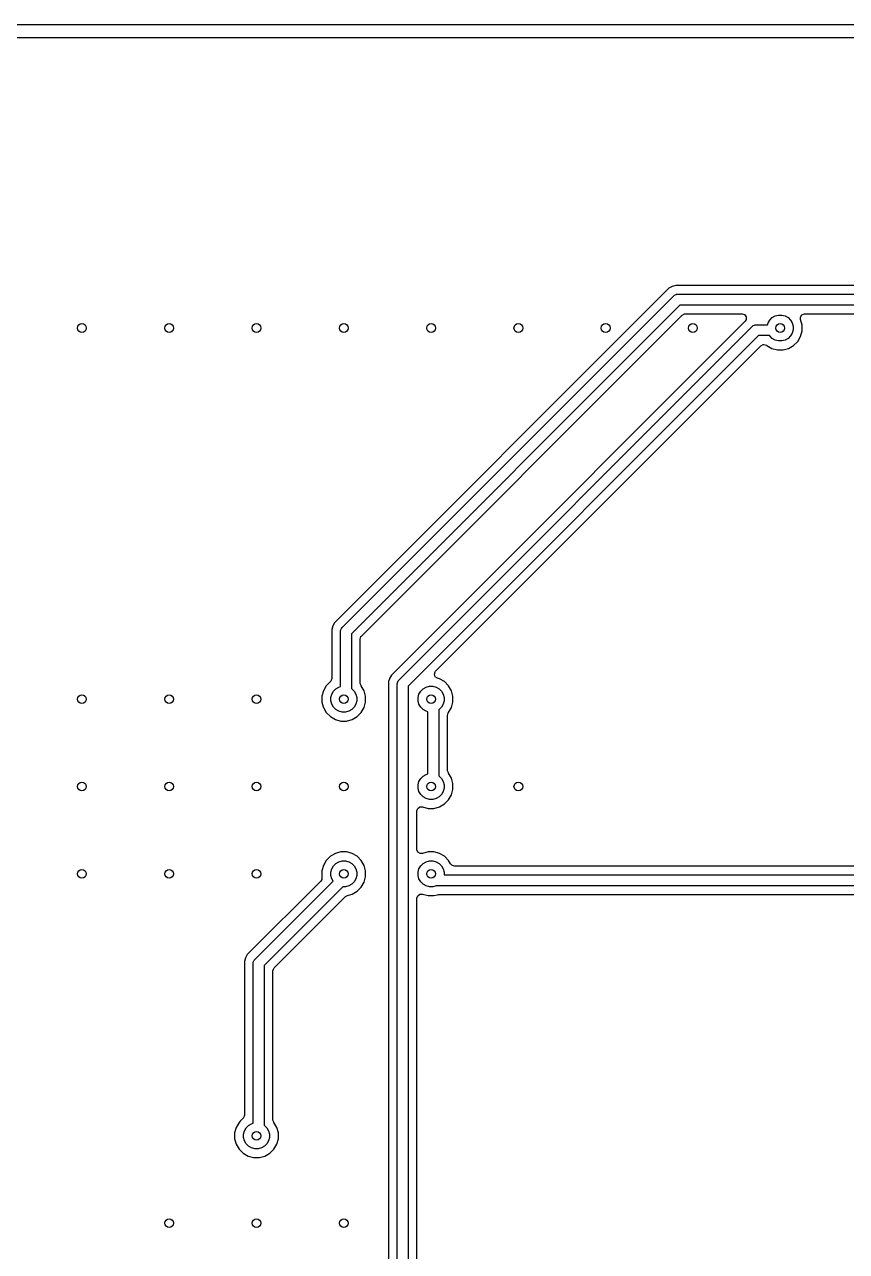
# Model space of a CAD drawing. Header units: millimetres. Extents: x 103.8 to 193.7, y -116.2 to -61.3.
# Drawn here: x 124.43 to 143.27, y -89.4 to -61.3 of the extents above; entities that cross this region are included whole.
import ezdxf

# ---------------------------------------------------------------- set-up
doc = ezdxf.new("R2010")
doc.units = ezdxf.units.MM
doc.layers.add('B.Cu', color=153, linetype='CONTINUOUS', true_color=0x4d7fc4)
doc.layers.add('Edge.Cuts', color=254, linetype='CONTINUOUS', true_color=0xd0d2cd)

msp = doc.modelspace()

# ---------------------------------------------------------------- linework, layer by layer
at = {"layer": 'B.Cu', "linetype": 'CONTINUOUS'}
for p, q in [((104.1995, -61.6005), (193.3005, -61.6005)), ((139.200142, -67.339531), (131.539531, -75.000142)), ((139.274356, -67.296683), (139.200142, -67.339531)), ((139.306478, -67.288076), (139.274356, -67.296683)), ((139.357147, -67.2745), (139.306478, -67.288076)), ((139.442853, -67.2745), (139.357147, -67.2745)), ((144.142853, -67.2745), (139.442853, -67.2745)), ((131.711612, -75.111612), (139.311612, -67.511612)), ((139.311612, -67.511612), (139.330548, -67.496071)), ((139.330548, -67.496071), (139.330554, -67.496066)), ((139.330554, -67.496066), (139.362415, -67.482868)), ((139.362415, -67.482868), (139.375613, -67.477402)), ((139.375613, -67.477402), (139.375614, -67.477402)), ((139.375614, -67.477402), (139.4, -67.475)), ((139.4, -67.475), (144.1, -67.475)), ((139.451776, -67.725), (131.925, -75.251776)), ((132.154496, -75.305831), (139.505831, -67.954496)), ((144.048224, -67.725), (139.451776, -67.725)), ((139.505831, -67.954496), (139.560348, -67.926719)), ((139.560348, -67.926719), (139.575835, -67.9255)), ((139.575835, -67.9255), (140.875166, -67.9255)), ((140.875166, -67.9255), (140.933357, -67.944407)), ((140.933357, -67.944407), (140.969321, -67.993907)), ((140.969321, -67.993907), (140.969321, -68.055093)), ((141.567372, -68.011994), (141.635195, -67.972836)), ((141.635195, -67.972836), (141.710842, -67.952567)), ((141.710842, -67.952567), (141.789158, -67.952567)), ((141.789158, -67.952567), (141.864805, -67.972836)), ((141.864805, -67.972836), (141.932628, -68.011994)), ((142.213909, -68.001348), (142.245901, -67.949192)), ((142.245901, -67.949192), (142.302439, -67.925802)), ((142.302439, -67.925802), (142.310164, -67.9255)), ((142.310164, -67.9255), (143.924165, -67.9255)), ((133.011612, -76.311612), (141.111612, -68.211612)), ((140.945171, -68.094501), (134.039535, -75.000138)), ((140.969321, -68.055093), (140.945171, -68.094501)), ((141.111612, -68.211612), (141.130548, -68.196071)), ((141.130548, -68.196071), (141.130554, -68.196066)), ((141.130554, -68.196066), (141.162415, -68.182868)), ((141.162415, -68.182868), (141.175613, -68.177402)), ((141.175613, -68.177402), (141.175614, -68.177402)), ((141.175614, -68.177402), (141.2, -68.175)), ((141.2, -68.175), (141.462171, -68.175)), ((141.462171, -68.175), (141.472836, -68.135195)), ((141.472836, -68.135195), (141.511994, -68.067372)), ((141.511994, -68.067372), (141.567372, -68.011994)), ((141.932628, -68.011994), (141.988006, -68.067372)), ((141.988006, -68.067372), (142.027164, -68.135195)), ((142.027164, -68.135195), (142.047433, -68.210842)), ((142.047433, -68.210842), (142.047433, -68.289158)), ((142.217697, -68.049746), (142.213909, -68.001348)), ((142.214712, -68.050546), (142.217697, -68.049746)), ((142.216391, -68.056812), (142.214712, -68.050546)), ((142.216392, -68.056814), (142.216391, -68.056812)), ((142.2505, -68.184108), (142.216392, -68.056814)), ((142.2505, -68.315892), (142.2505, -68.184108)), ((141.251776, -68.425), (133.225, -76.451776)), ((141.50759, -68.425), (141.251776, -68.425)), ((141.511994, -68.432628), (141.50759, -68.425)), ((141.567372, -68.488006), (141.511994, -68.432628)), ((141.635195, -68.527164), (141.567372, -68.488006)), ((141.710842, -68.547433), (141.635195, -68.527164)), ((141.789158, -68.547433), (141.710842, -68.547433)), ((141.864805, -68.527164), (141.789158, -68.547433)), ((141.932628, -68.488006), (141.864805, -68.527164)), ((141.988006, -68.432628), (141.932628, -68.488006)), ((142.027164, -68.364805), (141.988006, -68.432628)), ((142.047433, -68.289158), (142.027164, -68.364805)), ((142.057314, -68.6505), (142.1505, -68.557314)), ((142.1505, -68.557314), (142.216392, -68.443186)), ((142.216392, -68.443186), (142.2505, -68.315892)), ((133.854274, -76.106052), (141.305831, -68.654496)), ((141.305831, -68.654496), (141.360348, -68.626719)), ((141.360348, -68.626719), (141.375835, -68.6255)), ((141.375835, -68.6255), (141.376679, -68.6255)), ((141.376679, -68.6255), (141.43487, -68.644407)), ((141.43487, -68.644407), (141.437476, -68.646633)), ((141.437476, -68.646633), (141.43754, -68.646551)), ((141.43754, -68.646551), (141.44269, -68.650503)), ((141.44269, -68.650503), (141.55681, -68.71639)), ((141.55681, -68.71639), (141.556808, -68.71639)), ((141.556808, -68.71639), (141.556812, -68.716391)), ((141.556812, -68.716391), (141.556814, -68.716392)), ((141.556814, -68.716392), (141.684108, -68.7505)), ((141.684108, -68.7505), (141.68411, -68.7505)), ((141.68411, -68.7505), (141.81589, -68.7505)), ((141.81589, -68.7505), (141.815892, -68.7505)), ((141.815892, -68.7505), (141.943186, -68.716392)), ((141.943186, -68.716392), (141.943188, -68.71639)), ((141.943188, -68.71639), (141.94319, -68.71639)), ((141.94319, -68.71639), (142.057309, -68.650503)), ((142.057309, -68.650502), (142.057314, -68.6505)), ((142.057309, -68.650503), (142.057309, -68.650502)), ((131.539531, -75.000142), (131.496682, -75.07436)), ((134.039535, -75.000138), (132.839532, -76.200141)), ((131.496682, -75.074361), (131.4745, -75.157147)), ((131.4745, -75.157147), (131.4745, -76.276679)), ((131.496682, -75.07436), (131.496681, -75.07436)), ((131.496681, -75.07436), (131.496682, -75.074361)), ((131.675, -75.2), (131.677402, -75.175614)), ((131.675, -76.46217), (131.675, -75.2)), ((131.677402, -75.175614), (131.696066, -75.130554)), ((131.696066, -75.130554), (131.696071, -75.130548)), ((131.696071, -75.130548), (131.711612, -75.111612)), ((131.925, -75.251776), (131.925, -76.507589)), ((132.1255, -75.375835), (132.144407, -75.317644)), ((132.1255, -76.376678), (132.1255, -75.375835)), ((132.144407, -75.317644), (132.154496, -75.305831)), ((133.825419, -76.181233), (133.841254, -76.122132)), ((133.841254, -76.122132), (133.854274, -76.106052)), ((131.3745, -76.417686), (131.349497, -76.442689)), ((131.442686, -76.3495), (131.3745, -76.417686)), ((131.442688, -76.349498), (131.442686, -76.3495)), ((131.445504, -76.346683), (131.442688, -76.349498)), ((131.455593, -76.33487), (131.445504, -76.346683)), ((131.4745, -76.276679), (131.455593, -76.33487)), ((132.126706, -76.392082), (132.1255, -76.376678)), ((132.148901, -76.435735), (132.126706, -76.392082)), ((132.776549, -76.3495), (132.7745, -76.357147)), ((132.7745, -76.357147), (132.7745, -95.957147)), ((132.794204, -76.283609), (132.776549, -76.349496)), ((132.776549, -76.349496), (132.776549, -76.3495)), ((132.796682, -76.274361), (132.794204, -76.283609)), ((132.796684, -76.274355), (132.796682, -76.274359)), ((132.796682, -76.274359), (132.796682, -76.274361)), ((132.839531, -76.200142), (132.796684, -76.274355)), ((132.839532, -76.200141), (132.839531, -76.200142)), ((132.975, -76.4), (132.977402, -76.375614)), ((132.975, -96), (132.975, -76.4)), ((132.977402, -76.375614), (132.996066, -76.330554)), ((132.996066, -76.330554), (132.996071, -76.330548)), ((132.996071, -76.330548), (133.011612, -76.311612)), ((133.847346, -76.238354), (133.825419, -76.181233)), ((133.898658, -76.271676), (133.847346, -76.238354)), ((133.917326, -76.276679), (133.898658, -76.271676)), ((133.943191, -76.283609), (133.917326, -76.276679)), ((134.057309, -76.349496), (133.943189, -76.283609)), ((133.943189, -76.283609), (133.943191, -76.283609)), ((134.057311, -76.349498), (134.057309, -76.349496)), ((134.057314, -76.3495), (134.057311, -76.349498)), ((134.1505, -76.442686), (134.057314, -76.3495)), ((131.283608, -76.556814), (131.2495, -76.684108)), ((131.2495, -76.684108), (131.2495, -76.815892)), ((131.283609, -76.556809), (131.283608, -76.556814)), ((131.349496, -76.44269), (131.283609, -76.556809)), ((131.349497, -76.442689), (131.349496, -76.44269)), ((131.452567, -76.710842), (131.472836, -76.635195)), ((131.472836, -76.635195), (131.511994, -76.567372)), ((131.511994, -76.567372), (131.567372, -76.511994)), ((131.567372, -76.511994), (131.635195, -76.472836)), ((131.635195, -76.472836), (131.675, -76.46217)), ((131.925, -76.507589), (131.932628, -76.511994)), ((131.932628, -76.511994), (131.988006, -76.567372)), ((131.988006, -76.567372), (132.027164, -76.635195)), ((132.027164, -76.635195), (132.047433, -76.710842)), ((132.146551, -76.43754), (132.148901, -76.435735)), ((132.150503, -76.44269), (132.146551, -76.43754)), ((132.21639, -76.556809), (132.150503, -76.44269)), ((132.21639, -76.556811), (132.21639, -76.556809)), ((132.216392, -76.556814), (132.21639, -76.556811)), ((132.2505, -76.684108), (132.216392, -76.556814)), ((132.2505, -76.815892), (132.2505, -76.684108)), ((133.225, -76.451776), (133.225, -95.948223)), ((133.452567, -76.710842), (133.472836, -76.635195)), ((133.472836, -76.635195), (133.511994, -76.567372)), ((133.511994, -76.567372), (133.567372, -76.511994)), ((133.567372, -76.511994), (133.635195, -76.472836)), ((133.635195, -76.472836), (133.710842, -76.452567)), ((133.710842, -76.452567), (133.789158, -76.452567)), ((133.789158, -76.452567), (133.864805, -76.472836)), ((133.864805, -76.472836), (133.932628, -76.511994)), ((133.932628, -76.511994), (133.988006, -76.567372)), ((133.988006, -76.567372), (134.027164, -76.635195)), ((134.027164, -76.635195), (134.047433, -76.710842)), ((134.150501, -76.442688), (134.1505, -76.442686)), ((134.150503, -76.44269), (134.150501, -76.442688)), ((134.21639, -76.556809), (134.150503, -76.44269)), ((134.21639, -76.556811), (134.21639, -76.556809)), ((134.216392, -76.556814), (134.21639, -76.556811)), ((134.2505, -76.684108), (134.216392, -76.556814)), ((134.2505, -76.815892), (134.2505, -76.684108)), ((131.2495, -76.815892), (131.279579, -76.928151)), ((131.279579, -76.928151), (131.283609, -76.94319)), ((131.283609, -76.94319), (131.349496, -77.057309)), ((131.452567, -76.789158), (131.452567, -76.710842)), ((131.472836, -76.864805), (131.452567, -76.789158)), ((131.511994, -76.932628), (131.472836, -76.864805)), ((131.567372, -76.988006), (131.511994, -76.932628)), ((131.635195, -77.027164), (131.567372, -76.988006)), ((131.932628, -76.988006), (131.864805, -77.027164)), ((131.988006, -76.932628), (131.932628, -76.988006)), ((132.027164, -76.864805), (131.988006, -76.932628)), ((132.047433, -76.789158), (132.027164, -76.864805)), ((132.047433, -76.710842), (132.047433, -76.789158)), ((132.1505, -77.057314), (132.216392, -76.943186)), ((132.216392, -76.943186), (132.2505, -76.815892)), ((133.452567, -76.789158), (133.452567, -76.710842)), ((133.472836, -76.864805), (133.452567, -76.789158)), ((133.511994, -76.932628), (133.472836, -76.864805)), ((133.567372, -76.988006), (133.511994, -76.932628)), ((133.635195, -77.027164), (133.567372, -76.988006)), ((133.932628, -76.988006), (133.925, -76.99241)), ((133.988006, -76.932628), (133.932628, -76.988006)), ((134.027164, -76.864805), (133.988006, -76.932628)), ((134.047433, -76.789158), (134.027164, -76.864805)), ((134.047433, -76.710842), (134.047433, -76.789158)), ((134.1505, -77.057314), (134.216392, -76.943186)), ((134.216392, -76.943186), (134.2505, -76.815892)), ((131.349496, -77.057309), (131.349498, -77.057311)), ((131.349498, -77.057311), (131.3495, -77.057314)), ((131.3495, -77.057314), (131.442686, -77.1505)), ((131.442686, -77.1505), (131.442688, -77.150501)), ((131.442688, -77.150501), (131.44269, -77.150503)), ((131.44269, -77.150503), (131.55681, -77.21639)), ((131.55681, -77.21639), (131.556808, -77.21639)), ((131.556808, -77.21639), (131.556812, -77.216391)), ((131.556812, -77.216391), (131.556814, -77.216392)), ((131.556814, -77.216392), (131.684108, -77.2505)), ((131.710842, -77.047433), (131.635195, -77.027164)), ((131.684108, -77.2505), (131.68411, -77.2505)), ((131.68411, -77.2505), (131.81589, -77.2505)), ((131.789158, -77.047433), (131.710842, -77.047433)), ((131.864805, -77.027164), (131.789158, -77.047433)), ((131.81589, -77.2505), (131.815892, -77.2505)), ((131.815892, -77.2505), (131.943186, -77.216392)), ((131.943186, -77.216392), (131.943188, -77.21639)), ((131.943188, -77.21639), (131.94319, -77.21639)), ((131.94319, -77.21639), (132.057309, -77.150503)), ((132.057309, -77.150502), (132.057314, -77.1505)), ((132.057309, -77.150503), (132.057309, -77.150502)), ((132.057314, -77.1505), (132.1505, -77.057314)), ((133.675, -77.037829), (133.635195, -77.027164)), ((133.675, -78.46217), (133.675, -77.037829)), ((133.925, -76.99241), (133.925, -78.507589)), ((134.1255, -77.123321), (134.144407, -77.06513)), ((134.1255, -78.376678), (134.1255, -77.123321)), ((134.144407, -77.06513), (134.146633, -77.062523)), ((134.146551, -77.06246), (134.150496, -77.057317)), ((134.146633, -77.062523), (134.146551, -77.06246)), ((134.150496, -77.057317), (134.1505, -77.057314)), ((134.126706, -78.392082), (134.1255, -78.376678)), ((134.148901, -78.435735), (134.126706, -78.392082)), ((133.452567, -78.710842), (133.472836, -78.635195)), ((133.472836, -78.635195), (133.511994, -78.567372)), ((133.511994, -78.567372), (133.567372, -78.511994)), ((133.567372, -78.511994), (133.635195, -78.472836)), ((133.635195, -78.472836), (133.675, -78.46217)), ((133.925, -78.507589), (133.932628, -78.511994)), ((133.932628, -78.511994), (133.988006, -78.567372)), ((133.988006, -78.567372), (134.027164, -78.635195)), ((134.027164, -78.635195), (134.047433, -78.710842)), ((134.146551, -78.43754), (134.148901, -78.435735)), ((134.150503, -78.44269), (134.146551, -78.43754)), ((134.21639, -78.556809), (134.150503, -78.44269)), ((134.21639, -78.556811), (134.21639, -78.556809)), ((134.216392, -78.556814), (134.21639, -78.556811)), ((134.2505, -78.684108), (134.216392, -78.556814)), ((133.452567, -78.789158), (133.452567, -78.710842)), ((133.472836, -78.864805), (133.452567, -78.789158)), ((133.511994, -78.932628), (133.472836, -78.864805)), ((133.567372, -78.988006), (133.511994, -78.932628)), ((133.988006, -78.932628), (133.932628, -78.988006)), ((134.027164, -78.864805), (133.988006, -78.932628)), ((134.047433, -78.789158), (134.027164, -78.864805)), ((134.047433, -78.710842), (134.047433, -78.789158)), ((134.1505, -79.057314), (134.216392, -78.943186)), ((134.216392, -78.943186), (134.2505, -78.815892)), ((134.2505, -78.815892), (134.2505, -78.684108)), ((133.444407, -79.251972), (133.493907, -79.216008)), ((133.493907, -79.216008), (133.550199, -79.216008)), ((133.550199, -79.216008), (133.550546, -79.214712)), ((133.550546, -79.214712), (133.556812, -79.216391)), ((133.556812, -79.216391), (133.556814, -79.216392)), ((133.556814, -79.216392), (133.684108, -79.2505)), ((133.635195, -79.027164), (133.567372, -78.988006)), ((133.710842, -79.047433), (133.635195, -79.027164)), ((133.789158, -79.047433), (133.710842, -79.047433)), ((133.864805, -79.027164), (133.789158, -79.047433)), ((133.815892, -79.2505), (133.943186, -79.216392)), ((133.932628, -78.988006), (133.864805, -79.027164)), ((133.943186, -79.216392), (133.943188, -79.21639)), ((133.943188, -79.21639), (133.94319, -79.21639)), ((133.94319, -79.21639), (134.057309, -79.150503)), ((134.057309, -79.150502), (134.057314, -79.1505)), ((134.057309, -79.150503), (134.057309, -79.150502)), ((134.057314, -79.1505), (134.1505, -79.057314)), ((133.4255, -79.310163), (133.444407, -79.251972)), ((133.4255, -80.189836), (133.4255, -79.310163)), ((133.684108, -79.2505), (133.68411, -79.2505)), ((133.68411, -79.2505), (133.81589, -79.2505)), ((133.81589, -79.2505), (133.815892, -79.2505)), ((131.44269, -80.349496), (131.349496, -80.44269)), ((131.556809, -80.283609), (131.44269, -80.349496)), ((131.6062, -80.270375), (131.556809, -80.283609)), ((131.684108, -80.2495), (131.6062, -80.270375)), ((131.815892, -80.2495), (131.684108, -80.2495)), ((131.893799, -80.270375), (131.815892, -80.2495)), ((131.943191, -80.283609), (131.893799, -80.270375)), ((132.057309, -80.349496), (131.943189, -80.283609)), ((131.943189, -80.283609), (131.943191, -80.283609)), ((132.057311, -80.349498), (132.057309, -80.349496)), ((132.057314, -80.3495), (132.057311, -80.349498)), ((132.1505, -80.442686), (132.057314, -80.3495)), ((133.425802, -80.197561), (133.4255, -80.189836)), ((133.449192, -80.254099), (133.425802, -80.197561)), ((133.501348, -80.286091), (133.449192, -80.254099)), ((133.549746, -80.282302), (133.501348, -80.286091)), ((133.550546, -80.285288), (133.549746, -80.282302)), ((133.556812, -80.283608), (133.550546, -80.285288)), ((133.556814, -80.283608), (133.556812, -80.283608)), ((133.684108, -80.2495), (133.556814, -80.283608)), ((133.815892, -80.2495), (133.684108, -80.2495)), ((133.893799, -80.270375), (133.815892, -80.2495)), ((133.943191, -80.283609), (133.893799, -80.270375)), ((134.057309, -80.349496), (133.943189, -80.283609)), ((133.943189, -80.283609), (133.943191, -80.283609)), ((134.057311, -80.349498), (134.057309, -80.349496)), ((134.057314, -80.3495), (134.057311, -80.349498)), ((134.1505, -80.442686), (134.057314, -80.3495)), ((131.283609, -80.556809), (131.2495, -80.684109)), ((131.349496, -80.44269), (131.283609, -80.556809)), ((131.452567, -80.710842), (131.472836, -80.635195)), ((131.472836, -80.635195), (131.511994, -80.567372)), ((131.511994, -80.567372), (131.567372, -80.511994)), ((131.567372, -80.511994), (131.635195, -80.472836)), ((131.635195, -80.472836), (131.710842, -80.452567)), ((131.710842, -80.452567), (131.789158, -80.452567)), ((131.789158, -80.452567), (131.864805, -80.472836)), ((131.864805, -80.472836), (131.932628, -80.511994)), ((131.932628, -80.511994), (131.988006, -80.567372)), ((131.988006, -80.567372), (132.027164, -80.635195)), ((132.027164, -80.635195), (132.047433, -80.710842)), ((132.150501, -80.442688), (132.1505, -80.442686)), ((132.150503, -80.44269), (132.150501, -80.442688)), ((132.21639, -80.556809), (132.150503, -80.44269)), ((132.21639, -80.556811), (132.21639, -80.556809)), ((132.216392, -80.556814), (132.21639, -80.556811)), ((132.2505, -80.684108), (132.216392, -80.556814)), ((133.452567, -80.710842), (133.472836, -80.635195)), ((133.472836, -80.635195), (133.511994, -80.567372)), ((133.511994, -80.567372), (133.567372, -80.511994)), ((133.567372, -80.511994), (133.635195, -80.472836)), ((133.635195, -80.472836), (133.710842, -80.452567)), ((133.710842, -80.452567), (133.789158, -80.452567)), ((133.789158, -80.452567), (133.864805, -80.472836)), ((133.864805, -80.472836), (133.932628, -80.511994)), ((133.932628, -80.511994), (133.988006, -80.567372)), ((133.988006, -80.567372), (134.027164, -80.635195)), ((134.027164, -80.635195), (134.047433, -80.710842)), ((134.150501, -80.442688), (134.1505, -80.442686)), ((134.150503, -80.44269), (134.150501, -80.442688)), ((134.198025, -80.525), (134.150503, -80.44269)), ((134.22557, -80.555593), (134.198025, -80.525)), ((134.283761, -80.5745), (134.22557, -80.555593)), ((144.042851, -80.5745), (134.283761, -80.5745)), ((131.22478, -80.914891), (129.539532, -82.600141)), ((129.711612, -82.711612), (131.504161, -80.919062)), ((131.247197, -80.880375), (131.22478, -80.914891)), ((131.250244, -80.822337), (131.247197, -80.880375)), ((131.2495, -80.684109), (131.2495, -80.815897)), ((131.2495, -80.815897), (131.250405, -80.819273)), ((131.250347, -80.822324), (131.250244, -80.822337)), ((131.250405, -80.819273), (131.250273, -80.821769)), ((131.250273, -80.821769), (131.250347, -80.822324)), ((131.452567, -80.789158), (131.452567, -80.710842)), ((131.472836, -80.864805), (131.452567, -80.789158)), ((131.504161, -80.919062), (131.472836, -80.864805)), ((132.027164, -80.864805), (131.988006, -80.932628)), ((132.047433, -80.789158), (132.027164, -80.864805)), ((132.047433, -80.710842), (132.047433, -80.789158)), ((132.216392, -80.943186), (132.2505, -80.815892)), ((132.2505, -80.815892), (132.2505, -80.684108)), ((133.452567, -80.789158), (133.452567, -80.710842)), ((133.472836, -80.864805), (133.452567, -80.789158)), ((133.511994, -80.932628), (133.472836, -80.864805)), ((134.047433, -80.710842), (134.047433, -80.775)), ((134.047433, -80.775), (144, -80.775)), ((131.729343, -81.047433), (129.925, -82.851776)), ((131.789158, -81.047433), (131.729343, -81.047433)), ((131.864805, -81.027164), (131.789158, -81.047433)), ((131.932628, -80.988006), (131.864805, -81.027164)), ((131.988006, -80.932628), (131.932628, -80.988006)), ((131.943186, -81.216392), (132.057314, -81.1505)), ((132.057314, -81.1505), (132.1505, -81.057314)), ((132.1505, -81.057314), (132.216392, -80.943186)), ((133.567372, -80.988006), (133.511994, -80.932628)), ((133.635195, -81.027164), (133.567372, -80.988006)), ((133.710842, -81.047433), (133.635195, -81.027164)), ((133.789158, -81.047433), (133.710842, -81.047433)), ((133.864805, -81.027164), (133.789158, -81.047433)), ((133.873924, -81.021898), (133.864805, -81.027164)), ((133.875613, -81.022598), (133.873924, -81.021898)), ((133.875614, -81.022598), (133.875613, -81.022598)), ((133.9, -81.025), (133.875614, -81.022598)), ((143.948224, -81.025), (133.9, -81.025)), ((130.460189, -82.600138), (131.788852, -81.271474)), ((131.788852, -81.271474), (131.833229, -81.245854)), ((131.833229, -81.245854), (131.943186, -81.216392)), ((133.4255, -81.310163), (133.444407, -81.251972)), ((133.4255, -95.824165), (133.4255, -81.310163)), ((133.444407, -81.251972), (133.493907, -81.216008)), ((133.493907, -81.216008), (133.550199, -81.216008)), ((133.550199, -81.216008), (133.550546, -81.214712)), ((133.550546, -81.214712), (133.556812, -81.216391)), ((133.556812, -81.216391), (133.556814, -81.216392)), ((133.556814, -81.216392), (133.684108, -81.2505)), ((133.684108, -81.2505), (133.68411, -81.2505)), ((133.68411, -81.2505), (133.81589, -81.2505)), ((133.81589, -81.2505), (133.815892, -81.2505)), ((133.815892, -81.2505), (133.896606, -81.228872)), ((133.896606, -81.228872), (133.922228, -81.2255)), ((133.922228, -81.2255), (143.824165, -81.2255)), ((129.539531, -82.600142), (129.496682, -82.67436)), ((129.539532, -82.600141), (129.539531, -82.600142)), ((130.154496, -82.905831), (130.460189, -82.600138)), ((129.496682, -82.674361), (129.4745, -82.757147)), ((129.4745, -82.757147), (129.4745, -86.276679)), ((129.496682, -82.67436), (129.496681, -82.67436)), ((129.496681, -82.67436), (129.496682, -82.674361)), ((129.675, -82.8), (129.677402, -82.775614)), ((129.675, -86.46217), (129.675, -82.8)), ((129.677402, -82.775614), (129.696066, -82.730554)), ((129.696066, -82.730554), (129.696071, -82.730548)), ((129.696071, -82.730548), (129.711612, -82.711612)), ((129.925, -82.851776), (129.925, -86.507589)), ((130.1255, -82.975835), (130.144407, -82.917644)), ((130.1255, -86.376678), (130.1255, -82.975835)), ((130.144407, -82.917644), (130.154496, -82.905831)), ((129.349496, -86.44269), (129.283609, -86.556809)), ((129.349497, -86.442689), (129.349496, -86.44269)), ((129.3745, -86.417686), (129.349497, -86.442689)), ((129.442686, -86.3495), (129.3745, -86.417686)), ((129.442688, -86.349498), (129.442686, -86.3495)), ((129.445504, -86.346683), (129.442688, -86.349498)), ((129.455593, -86.33487), (129.445504, -86.346683)), ((129.4745, -86.276679), (129.455593, -86.33487)), ((129.511994, -86.567372), (129.567372, -86.511994)), ((129.567372, -86.511994), (129.635195, -86.472836)), ((129.635195, -86.472836), (129.675, -86.46217)), ((129.925, -86.507589), (129.932628, -86.511994)), ((129.932628, -86.511994), (129.988006, -86.567372)), ((130.126706, -86.392082), (130.1255, -86.376678)), ((130.148901, -86.435735), (130.126706, -86.392082)), ((130.146551, -86.43754), (130.148901, -86.435735)), ((130.150503, -86.44269), (130.146551, -86.43754)), ((130.21639, -86.556809), (130.150503, -86.44269)), ((129.283608, -86.556814), (129.2495, -86.684108)), ((129.2495, -86.684108), (129.2495, -86.815892)), ((129.2495, -86.815892), (129.256814, -86.843187)), ((129.283609, -86.556809), (129.283608, -86.556814)), ((129.452567, -86.710842), (129.472836, -86.635195)), ((129.452567, -86.789158), (129.452567, -86.710842)), ((129.472836, -86.864805), (129.452567, -86.789158)), ((129.472836, -86.635195), (129.511994, -86.567372)), ((129.988006, -86.567372), (130.027164, -86.635195)), ((130.027164, -86.635195), (130.047433, -86.710842)), ((130.047433, -86.789158), (130.027164, -86.864805)), ((130.047433, -86.710842), (130.047433, -86.789158)), ((130.21639, -86.556811), (130.21639, -86.556809)), ((130.216392, -86.556814), (130.21639, -86.556811)), ((130.2505, -86.684108), (130.216392, -86.556814)), ((130.216392, -86.943186), (130.2505, -86.815892)), ((130.2505, -86.815892), (130.2505, -86.684108)), ((129.256814, -86.843187), (129.283609, -86.94319)), ((129.283609, -86.94319), (129.349496, -87.057309)), ((129.349496, -87.057309), (129.349498, -87.057311)), ((129.349498, -87.057311), (129.3495, -87.057314)), ((129.3495, -87.057314), (129.442686, -87.1505)), ((129.511994, -86.932628), (129.472836, -86.864805)), ((129.567372, -86.988006), (129.511994, -86.932628)), ((129.635195, -87.027164), (129.567372, -86.988006)), ((129.710842, -87.047433), (129.635195, -87.027164)), ((129.789158, -87.047433), (129.710842, -87.047433)), ((129.864805, -87.027164), (129.789158, -87.047433)), ((129.932628, -86.988006), (129.864805, -87.027164)), ((129.988006, -86.932628), (129.932628, -86.988006)), ((130.027164, -86.864805), (129.988006, -86.932628)), ((130.057314, -87.1505), (130.1505, -87.057314)), ((130.1505, -87.057314), (130.216392, -86.943186)), ((129.442686, -87.1505), (129.442688, -87.150501)), ((129.442688, -87.150501), (129.44269, -87.150503)), ((129.44269, -87.150503), (129.55681, -87.21639)), ((129.55681, -87.21639), (129.556808, -87.21639)), ((129.556808, -87.21639), (129.556812, -87.216391)), ((129.556812, -87.216391), (129.556814, -87.216392)), ((129.556814, -87.216392), (129.684108, -87.2505)), ((129.684108, -87.2505), (129.68411, -87.2505)), ((129.68411, -87.2505), (129.81589, -87.2505)), ((129.81589, -87.2505), (129.815892, -87.2505)), ((129.815892, -87.2505), (129.943186, -87.216392)), ((129.943186, -87.216392), (129.943188, -87.21639)), ((129.943188, -87.21639), (129.94319, -87.21639)), ((129.94319, -87.21639), (130.057309, -87.150503)), ((130.057309, -87.150502), (130.057314, -87.1505)), ((130.057309, -87.150503), (130.057309, -87.150502))]:
    msp.add_line(p, q, dxfattribs=at)
at = {"layer": 'B.Cu'}
for centre in [(125.75, -68.25), (125.75, -68.25), (127.75, -68.25), (127.75, -68.25), (129.75, -68.25), (129.75, -68.25), (131.75, -68.25), (131.75, -68.25), (133.75, -68.25), (133.75, -68.25), (135.75, -68.25), (135.75, -68.25), (137.75, -68.25), (137.75, -68.25), (139.75, -68.25), (139.75, -68.25), (141.75, -68.25), (141.75, -68.25), (125.75, -76.75), (125.75, -76.75), (127.75, -76.75), (127.75, -76.75), (129.75, -76.75), (129.75, -76.75), (131.75, -76.75), (131.75, -76.75), (133.75, -76.75), (133.75, -76.75), (125.75, -78.75), (125.75, -78.75), (127.75, -78.75), (127.75, -78.75), (129.75, -78.75), (129.75, -78.75), (131.75, -78.75), (131.75, -78.75), (133.75, -78.75), (133.75, -78.75), (135.75, -78.75), (135.75, -78.75), (125.75, -80.75), (125.75, -80.75), (127.75, -80.75), (127.75, -80.75), (129.75, -80.75), (129.75, -80.75), (131.75, -80.75), (131.75, -80.75), (133.75, -80.75), (133.75, -80.75), (129.75, -86.75), (129.75, -86.75), (127.75, -88.75), (127.75, -88.75), (129.75, -88.75), (129.75, -88.75), (131.75, -88.75), (131.75, -88.75)]:
    msp.add_circle(centre, 0.1, dxfattribs=at)
at = {"layer": 'Edge.Cuts', "linetype": 'CONTINUOUS'}
msp.add_line((103.8, -61.3), (193.7, -61.3), dxfattribs=at)

doc.saveas('drawing.dxf')
